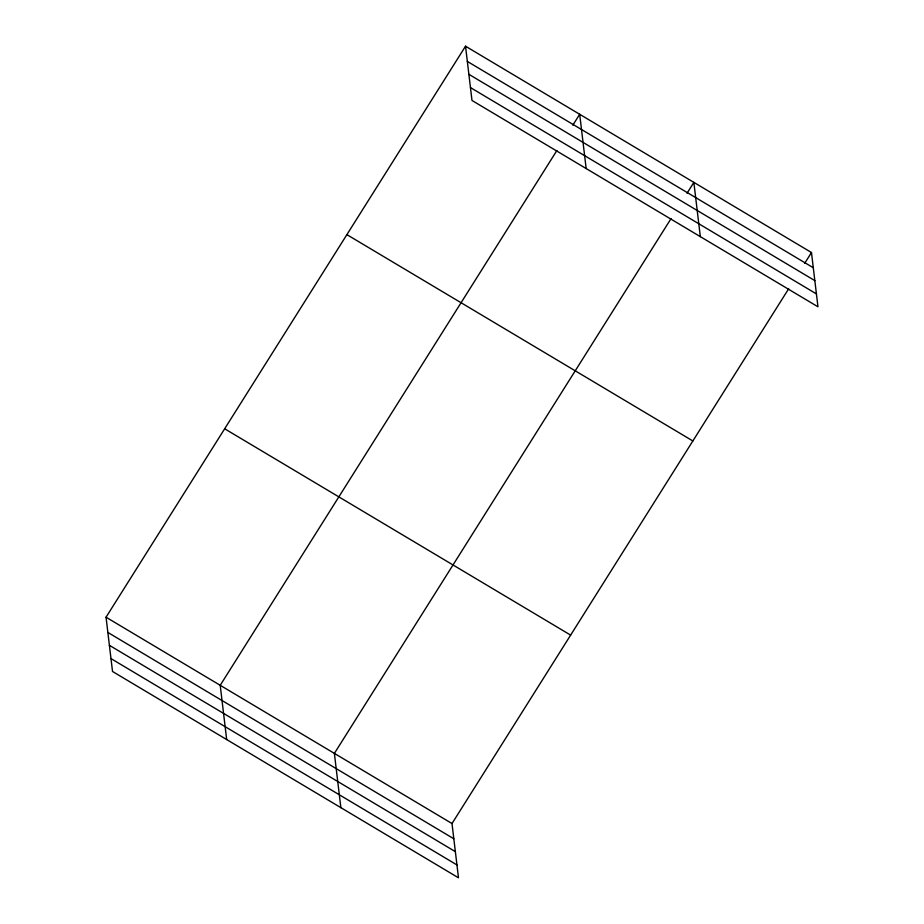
<?xml version="1.0" encoding="UTF-8"?>
<svg xmlns="http://www.w3.org/2000/svg" width="924" height="924" viewBox="0 0 924 924"><rect width="100%" height="100%" fill="white"/><g stroke="black" fill="none" stroke-linecap="round" stroke-linejoin="round"><path stroke-width="1.39" d="M788.669 288.773L452.009 823.538L458.477 877.8L112.52 671.471L106.041 617.209L465.523 46.2L811.48 252.529L817.959 306.791L471.991 100.462L465.523 46.2M556.883 150.531L220.212 685.308L226.68 739.558M572.845 125.156L579.694 114.287L586.163 168.549M671.043 218.618L334.384 753.395L340.852 807.645M687.017 193.255L693.855 182.375L700.323 236.636M804.642 263.398L811.48 252.529M467.336 61.423L813.305 267.752M468.872 74.301L814.841 280.63M470.455 87.572L816.423 293.901M346.893 234.638L692.861 440.967M224.671 428.782L570.639 635.111M106.041 617.209L452.009 823.538M107.865 632.443L453.823 838.773M109.402 645.322L455.359 851.651M110.984 658.593L456.941 864.922"/></g></svg>
